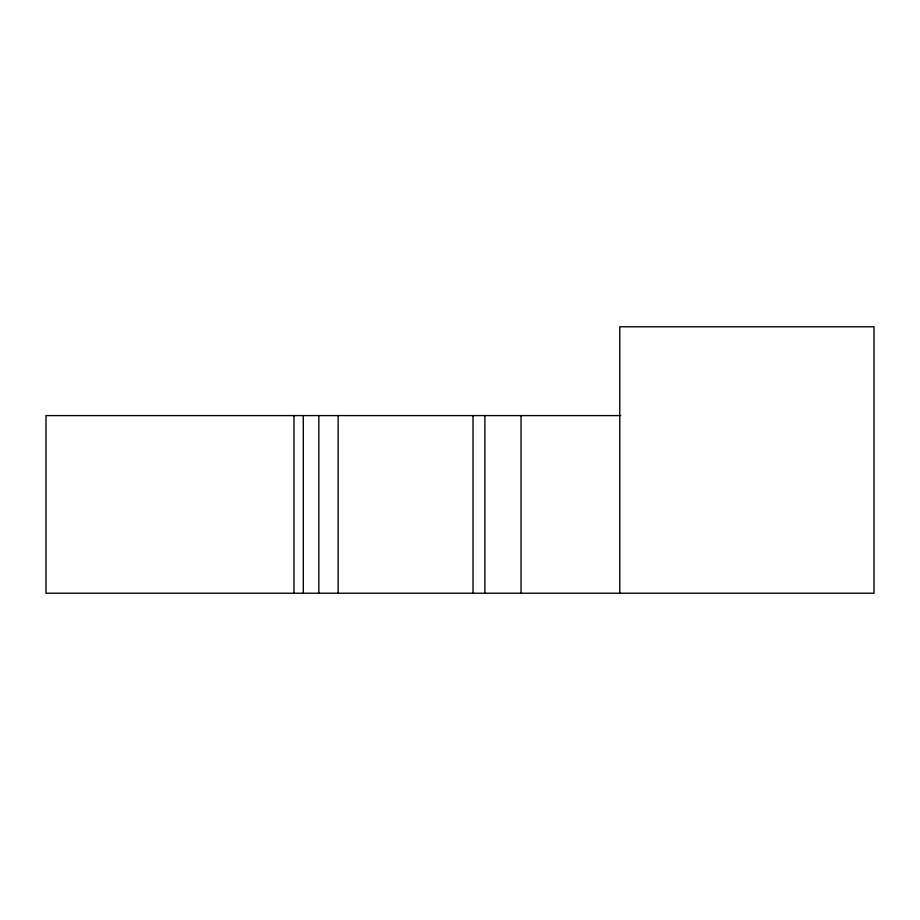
<?xml version="1.0" encoding="UTF-8"?>
<svg xmlns="http://www.w3.org/2000/svg" width="920" height="920" viewBox="0 0 920 920"><rect width="100%" height="100%" fill="white"/><g stroke="black" fill="none" stroke-linecap="round" stroke-linejoin="round"><path stroke-width="1.38" d="M620.816 415.587L46 415.587L46 593.227L874 593.227L874 326.772L619.781 326.772L619.781 593.227M521.053 415.587L521.053 593.227M484.886 415.587L484.886 593.227M473.018 415.587L473.018 593.227M338.146 415.587L338.146 593.227M318.86 415.587L318.86 593.227M303.289 415.587L303.289 593.227M293.986 415.587L293.986 593.227"/></g></svg>
